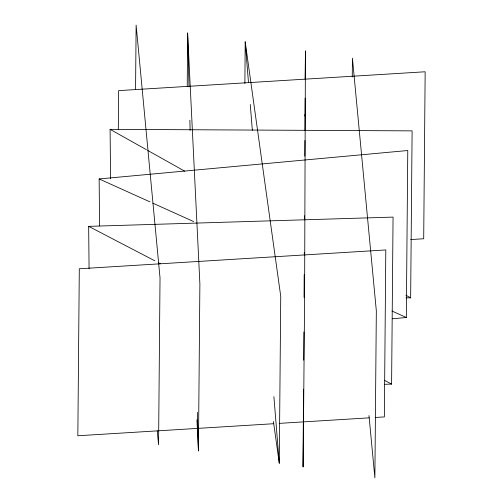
<?xml version="1.0" encoding="UTF-8"?>
<svg xmlns="http://www.w3.org/2000/svg" width="503" height="503" viewBox="0 0 503 503"><rect width="100%" height="100%" fill="white"/><g stroke="black" fill="none" stroke-linecap="round" stroke-linejoin="round"><path stroke-width="0.75" d="M305.214 79.26L305.422 51.01L304.585 299.907L303.133 466.891L303.328 421.898M303.34 417.993L303.366 412.523M303.133 466.891L303.561 389.209M303.718 360.173L303.875 331.923M304.064 297.399L304.189 274.644M304.296 255.027L304.309 252.676M304.491 219.717L304.51 215.793M304.843 156.156L304.925 140.463M304.981 130.264L305.158 98.091M305.264 79.26L305.422 51.01M187.235 86.378L187.619 33.016L199.886 283.912L198.427 450.895L196.924 419.791M244.892 83.397L245.194 41.812L280.737 296.267L279.278 463.25L273.418 421.426M304.95 116.143L304.963 114.571M118.312 129.818L118.651 90.622L425.161 71.778L423.702 238.762L410.674 239.56M135.565 89.433L136.124 25.15L160.029 277.826L158.571 444.809L157.25 430.876M352.263 77.003L352.427 58.191L376.332 310.867L374.873 477.85L368.982 415.547M384.638 384.298L391.598 384.091L393.057 217.107L88.666 226.363L89.069 268.646M392.453 318.776L406.311 317.5L407.77 150.516L99.141 178.942L99.588 225.929M405.99 297.826L410.649 297.851L412.108 130.868L110.1 129.34L110.572 178.672M197.339 428.411L77.839 435.761L79.298 268.778L385.807 249.934L384.349 416.918L375.257 417.477M198.119 428.367L273.739 423.715M279.19 423.381L369.196 417.848M99.141 178.942L149.976 201.873M152.843 203.168L193.655 221.578M391.988 311.036L406.311 317.5M88.666 226.363L154.823 260.812M158.307 262.623L160.394 263.71M384.638 380.463L391.598 384.091M110.1 129.34L146.386 149.687M147.756 150.454L184.72 171.177M405.858 295.167L410.649 297.851M245.194 41.812L248.488 82.542M250.261 104.479L252.349 130.327M273.896 396.666L279.278 463.25M187.619 33.016L189.002 86.428M189.876 120.204L190.14 130.415M197.434 412.41L198.427 450.895"/></g></svg>
